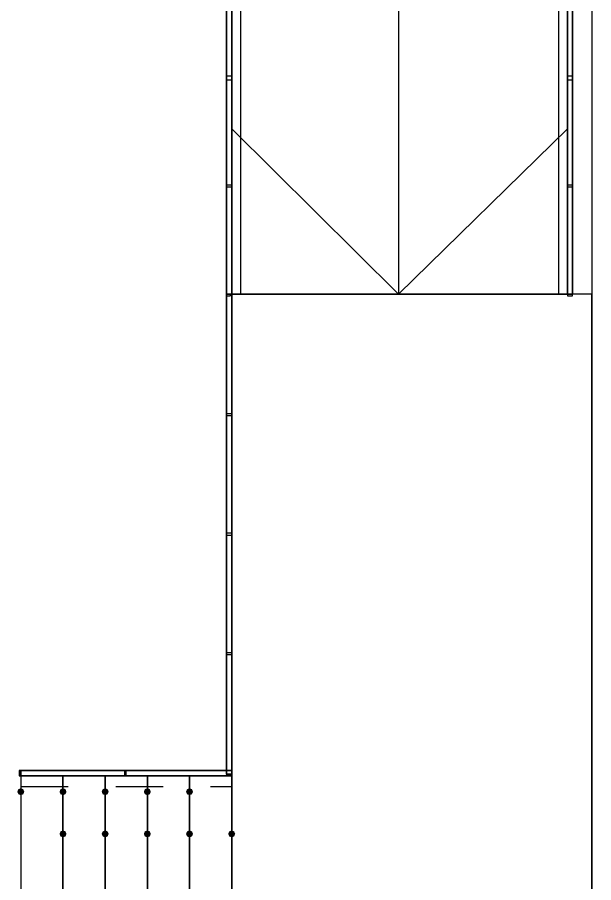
# Model space of a CAD drawing. Header units: millimetres. Extents: x 0 to 420, y 0 to 297.
# Drawn here: x 90.47 to 104.35, y 165.66 to 186.5 of the extents above; entities that cross this region are included whole.
import ezdxf

# ---------------------------------------------------------------- set-up
doc = ezdxf.new("R2010")
doc.units = ezdxf.units.MM
doc.layers.get('0').update_dxf_attribs({"linetype": 'CONTINUOUS'})

msp = doc.modelspace()

# ---------------------------------------------------------------- hatches: boundary and pattern name
at = {"true_color": 0x0000fe}
for points in [[(90.635667, 167.851667), (90.610796, 167.791871), (90.551, 167.767), (90.491204, 167.791871), (90.466333, 167.851667), (90.491204, 167.911462), (90.551, 167.936333), (90.610796, 167.911463)], [(91.651667, 167.851667), (91.626796, 167.791871), (91.567, 167.767), (91.507204, 167.791871), (91.482333, 167.851667), (91.507204, 167.911462), (91.567, 167.936333), (91.626796, 167.911463)], [(92.667667, 167.851667), (92.642796, 167.791871), (92.583, 167.767), (92.523204, 167.791871), (92.498333, 167.851667), (92.523204, 167.911462), (92.583, 167.936333), (92.642796, 167.911463)], [(93.683667, 167.851667), (93.658796, 167.791871), (93.599, 167.767), (93.539204, 167.791871), (93.514333, 167.851667), (93.539204, 167.911462), (93.599, 167.936333), (93.658796, 167.911463)], [(94.699667, 167.851667), (94.674796, 167.791871), (94.615, 167.767), (94.555204, 167.791871), (94.530333, 167.851667), (94.555204, 167.911462), (94.615, 167.936333), (94.674796, 167.911463)], [(91.651667, 166.835667), (91.626796, 166.775871), (91.567, 166.751), (91.507204, 166.775871), (91.482333, 166.835667), (91.507204, 166.895462), (91.567, 166.920333), (91.626796, 166.895463)], [(92.667667, 166.835667), (92.642796, 166.775871), (92.583, 166.751), (92.523204, 166.775871), (92.498333, 166.835667), (92.523204, 166.895462), (92.583, 166.920333), (92.642796, 166.895463)], [(93.683667, 166.835667), (93.658796, 166.775871), (93.599, 166.751), (93.539204, 166.775871), (93.514333, 166.835667), (93.539204, 166.895462), (93.599, 166.920333), (93.658796, 166.895463)], [(94.699667, 166.835667), (94.674796, 166.775871), (94.615, 166.751), (94.555204, 166.775871), (94.530333, 166.835667), (94.555204, 166.895462), (94.615, 166.920333), (94.674796, 166.895463)], [(95.715667, 166.835667), (95.690796, 166.775871), (95.631, 166.751), (95.571204, 166.775871), (95.546333, 166.835667), (95.571204, 166.895462), (95.631, 166.920333), (95.690796, 166.895463)]]:
    msp.add_hatch(color=0, dxfattribs=at).paths.add_polyline_path(points, flags=0)

# ---------------------------------------------------------------- linework, layer by layer
at = {"color": 0, "true_color": 0x000007}
for points in [[(104.309333, 103.589667), (390.101667, 103.589667), (390.101667, 221.276333), (104.309333, 221.276333)], [(95.504, 179.832), (95.504, 205.909333), (95.631, 205.909333), (95.631, 179.832), (95.504, 179.832), (95.504, 205.909333), (95.631, 205.909333), (95.631, 179.832), (95.504, 179.832), (95.504, 205.909333), (95.631, 205.909333), (95.631, 179.832), (95.504, 179.832), (95.504, 205.909333), (95.631, 205.909333), (95.631, 179.832), (95.504, 179.832), (95.631, 179.832), (95.631, 205.909333), (95.504, 205.909333)], [(95.715667, 179.832), (95.631, 179.832), (95.631, 205.951667), (95.842667, 205.951667), (95.842667, 179.832)], [(103.632, 179.832), (103.716667, 179.832), (103.716667, 205.951667), (103.505, 205.951667), (103.505, 179.832)], [(103.716667, 179.832), (103.716667, 205.909333), (103.843667, 205.909333), (103.843667, 179.832), (103.716667, 179.832), (103.716667, 205.909333), (103.843667, 205.909333), (103.843667, 179.832), (103.716667, 179.832), (103.716667, 205.909333), (103.843667, 205.909333), (103.843667, 179.832), (103.716667, 179.832), (103.716667, 205.909333), (103.843667, 205.909333), (103.843667, 179.832), (103.716667, 179.832), (103.843667, 179.832), (103.843667, 205.909333), (103.716667, 205.909333)], [(95.504, 184.996667), (95.631, 184.996667), (95.631, 185.081333), (95.504, 185.081333)], [(103.716667, 184.996667), (103.843667, 184.996667), (103.843667, 185.081333), (103.716667, 185.081333)], [(95.504, 182.414333), (95.631, 182.414333), (95.631, 182.456667), (95.504, 182.456667)], [(103.716667, 182.414333), (103.843667, 182.414333), (103.843667, 182.456667), (103.716667, 182.456667)], [(95.631, 179.832), (95.588667, 179.832), (95.546333, 179.832), (95.504, 179.832), (95.504, 179.789667), (95.546333, 179.789667), (95.588667, 179.789667)], [(95.504, 168.275), (95.504, 179.832), (95.631, 179.832), (95.631, 168.275), (95.504, 168.275), (95.504, 179.832), (95.631, 179.832), (95.631, 168.275), (95.504, 168.275), (95.504, 179.832), (95.631, 179.832), (95.631, 168.275), (95.504, 168.275), (95.631, 168.275), (95.631, 179.832), (95.504, 179.832)], [(95.504, 168.275), (95.631, 168.275), (95.631, 179.832), (95.504, 179.832)], [(95.631, 179.832), (95.631, 145.034), (104.309333, 145.034), (104.309333, 179.832)], [(103.843667, 179.832), (103.801333, 179.832), (103.759, 179.832), (103.716667, 179.832), (103.716667, 179.789667), (103.759, 179.789667), (103.801333, 179.789667), (103.843667, 179.789667)], [(95.504, 176.911), (95.631, 176.911), (95.631, 176.953333), (95.504, 176.953333)], [(95.504, 174.032333), (95.631, 174.032333), (95.631, 174.074667), (95.504, 174.074667)], [(95.504, 171.153667), (95.631, 171.153667), (95.631, 171.196), (95.504, 171.196)], [(90.551, 168.359667), (90.508667, 168.359667), (90.508667, 168.232667), (90.551, 168.232667)], [(90.551, 168.359667), (95.631, 168.359667), (95.631, 168.232667), (90.551, 168.232667), (90.551, 168.359667), (95.631, 168.359667), (95.631, 168.232667), (90.551, 168.232667), (90.551, 168.359667), (95.631, 168.359667), (95.631, 168.232667), (90.551, 168.232667), (90.551, 168.359667), (90.551, 168.232667), (95.631, 168.232667), (95.631, 168.359667)], [(90.551, 168.359667), (90.551, 168.232667), (95.631, 168.232667), (95.631, 168.359667)], [(90.551, 168.232667), (90.551, 156.633333), (91.567, 156.633333), (91.567, 168.232667)], [(91.567, 168.232667), (91.567, 156.633333), (92.583, 156.633333), (92.583, 168.232667)], [(92.583, 168.232667), (92.583, 156.633333), (93.599, 156.633333), (93.599, 168.232667)], [(93.048667, 168.359667), (93.048667, 168.232667), (93.091, 168.232667), (93.091, 168.359667)], [(93.599, 168.232667), (93.599, 156.633333), (94.615, 156.633333), (94.615, 168.232667)], [(94.615, 168.232667), (94.615, 156.633333), (95.631, 156.633333), (95.631, 168.232667)], [(95.504, 168.232667), (95.631, 168.232667), (95.631, 168.359667), (95.504, 168.359667)]]:
    msp.add_lwpolyline(points, close=True, dxfattribs=at)
for points in [[(95.631, 205.909333), (95.631, 179.832), (103.716667, 179.832), (103.716667, 205.909333)], [(99.652667, 205.909333), (99.652667, 179.832), (95.631, 183.811333)], [(99.652667, 179.832), (103.716667, 183.811333)], [(95.631, 180.043667), (95.631, 179.832), (99.652667, 179.832)], [(99.652667, 179.832), (103.716667, 179.832), (103.716667, 179.916667)], [(103.716667, 179.916667), (103.716667, 180.043667)], [(98.255667, 179.832), (98.340333, 179.832), (98.467333, 179.832)], [(100.880333, 179.832), (101.007333, 179.832), (101.092, 179.832)], [(90.551, 168.232667), (90.551, 156.633333)], [(91.736333, 168.232667), (90.551, 168.232667)], [(91.567, 168.232667), (91.567, 156.633333)], [(92.583, 168.232667), (92.583, 156.633333)], [(94.022333, 168.232667), (92.879333, 168.232667)], [(93.599, 168.232667), (93.599, 156.633333)], [(94.615, 168.232667), (94.615, 156.633333)], [(95.123, 167.978667), (95.631, 167.978667), (95.631, 168.232667), (95.165333, 168.232667)], [(90.551, 167.978667), (91.694, 167.978667)], [(92.837, 167.978667), (93.98, 167.978667)]]:
    msp.add_lwpolyline(points, dxfattribs=at)

doc.saveas('drawing.dxf')
